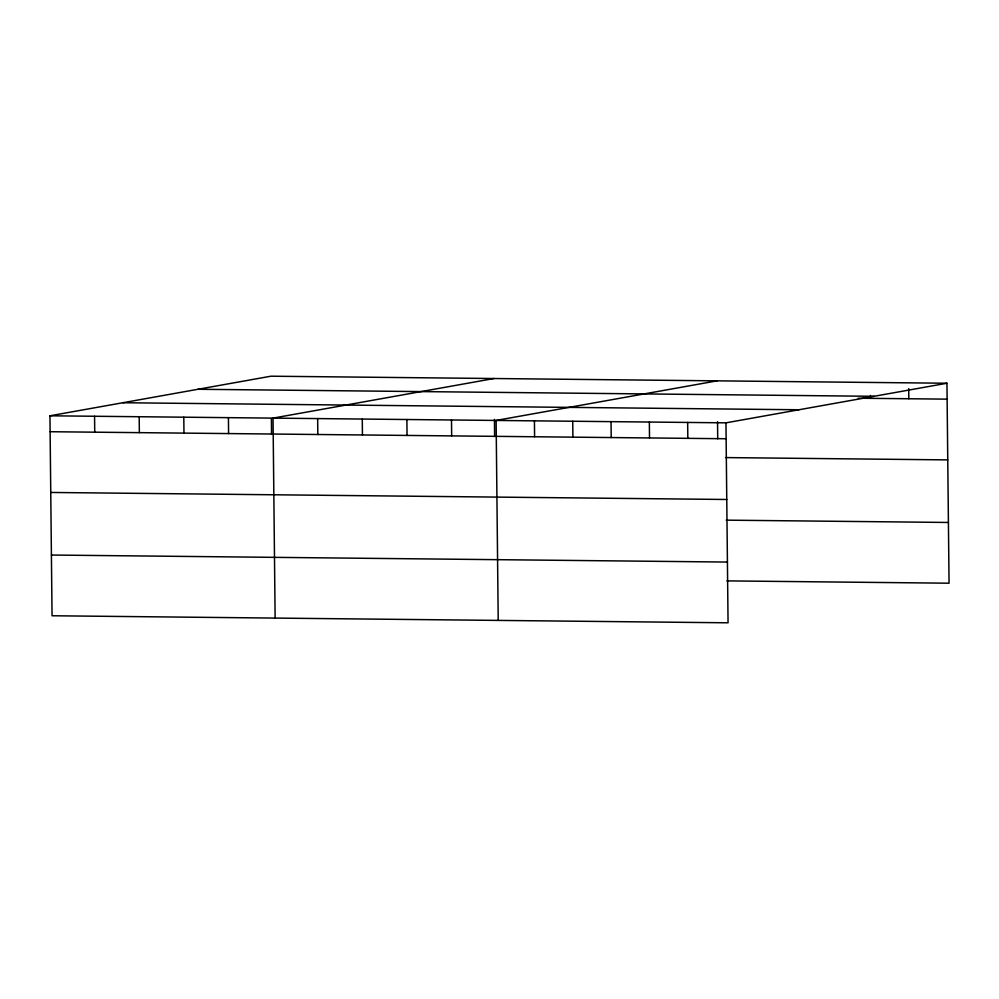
<?xml version="1.0" encoding="UTF-8"?>
<svg xmlns="http://www.w3.org/2000/svg" width="999" height="999" viewBox="0 0 999 999"><rect width="100%" height="100%" fill="white"/><g stroke="black" fill="none" stroke-linecap="round" stroke-linejoin="round"><path stroke-width="1.5" d="M946.952 383.241L725.961 422.839L728.059 622.802L52.048 615.759L49.95 415.796L270.941 376.198L946.952 383.241L949.05 583.204L726.872 580.881M494.03 378.521L273.039 418.119L275.125 618.081M717.107 380.844L496.116 420.442L498.214 620.404M198.014 389.273L874.025 396.303M858.253 398.226L947.127 399.15M122.877 402.734L798.888 409.765M49.95 415.796L725.961 422.839M50.112 431.718L726.136 438.748M725.574 457.579L947.764 459.89M50.749 492.457L726.773 499.488M726.236 520.154L948.413 522.465M51.411 555.032L727.422 562.062M908.703 388.623L908.815 398.751M870.479 395.467L870.504 398.351M717.544 421.678L717.719 438.811M687.662 422.44L687.824 438.349M649.35 422.04L649.512 437.962M611.038 421.64L611.213 437.562M572.739 421.241L572.902 437.162M534.428 420.841L534.59 436.763M494.455 419.355L494.63 436.488M451.498 419.98L451.673 435.901M406.88 419.518L407.055 435.427M362.275 419.056L362.437 434.965M317.657 418.581L317.819 434.503M271.391 418.593L271.553 434.165M228.421 417.657L228.584 433.578M183.804 417.195L183.966 433.104M139.186 416.733L139.348 432.642M94.568 416.258L94.73 432.18"/></g></svg>
